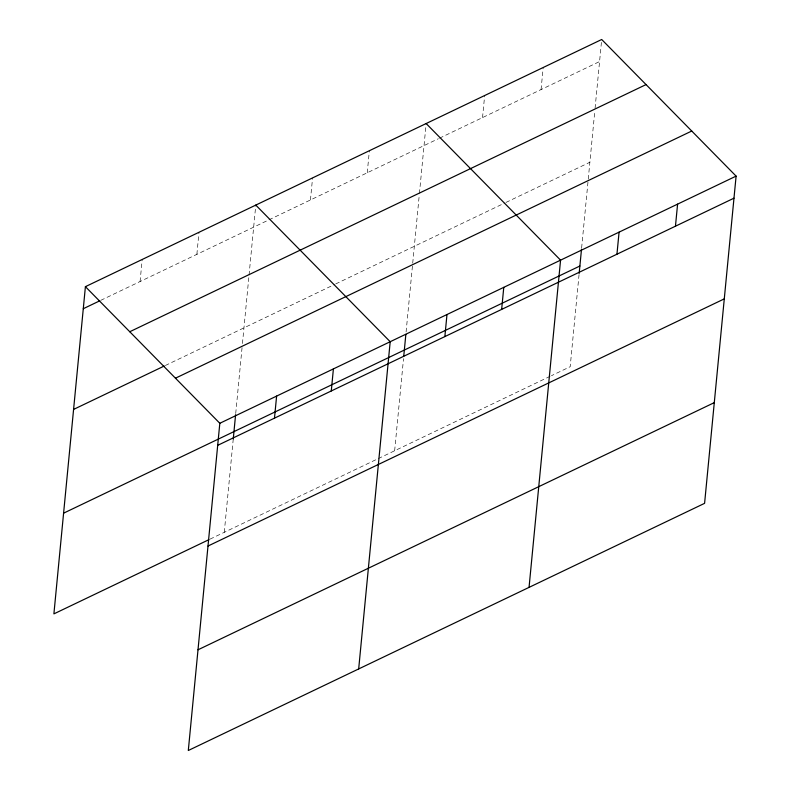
<?xml version="1.0" encoding="UTF-8"?>
<svg xmlns="http://www.w3.org/2000/svg" width="790" height="790" viewBox="0 0 790 790"><rect width="100%" height="100%" fill="white"/><g stroke="black" fill="none" stroke-linecap="round" stroke-linejoin="round"><path stroke-width="0.59" stroke-dasharray="3.95 2.96" d="M140.077 281.526L142.2 259.476M196.868 254.341L198.991 232.29M224.271 532.312L233.257 438.983M235.716 413.516L242.333 344.746M242.451 343.541L248.811 277.507M249.048 275.048L255.782 205.094M310.45 199.969L312.573 177.908M367.241 172.783L369.365 150.722M394.644 450.754L403.522 358.65M406.09 331.958L412.597 264.393M412.706 263.188L419.184 195.94M419.421 193.491L426.156 123.536M482.542 117.582L484.665 95.521M541.061 89.566L543.184 67.515M579.05 274.614L570.183 366.718L551.42 375.704M581.628 247.922L588.135 180.357M588.244 179.152L594.722 111.913M595.077 108.22L601.694 39.5M100.755 300.348L267.859 220.361M268.946 219.837L438.381 138.724M439.487 138.191L599.571 61.561M165.327 365.503L334.604 284.459M335.701 283.936L504.869 202.961M505.965 202.428L589.873 162.256M210.071 539.116L377.176 459.118M378.262 458.595L550.314 376.228"/><path stroke-width="1.19" d="M85.409 286.661L219.817 423.282L188.306 750.5L704.591 503.339L736.102 176.121L601.694 39.5L85.409 286.661L53.898 613.879L208.985 539.639M233.257 438.983L235.598 414.72M274.486 418.147L276.609 396.096M331.277 390.961L333.4 368.91M358.68 668.933L390.191 341.715L255.782 205.094M403.749 356.191L405.853 334.368M444.859 336.589L446.982 314.529M501.65 309.404L503.773 287.343M529.053 587.375L560.564 260.157L426.156 123.536M579.169 273.38L581.509 249.127M616.951 254.202L619.074 232.142M675.46 226.187L677.593 204.136M83.286 308.712L99.668 300.872M129.758 331.741L646.052 84.589M73.588 409.418L164.231 366.027M175.459 378.193L691.744 131.031M219.817 423.282L736.102 176.121M63.595 513.174L579.88 266.013M217.694 445.343L733.979 198.181M207.997 546.038L724.282 298.877M198.004 649.795L714.288 402.633"/></g></svg>
